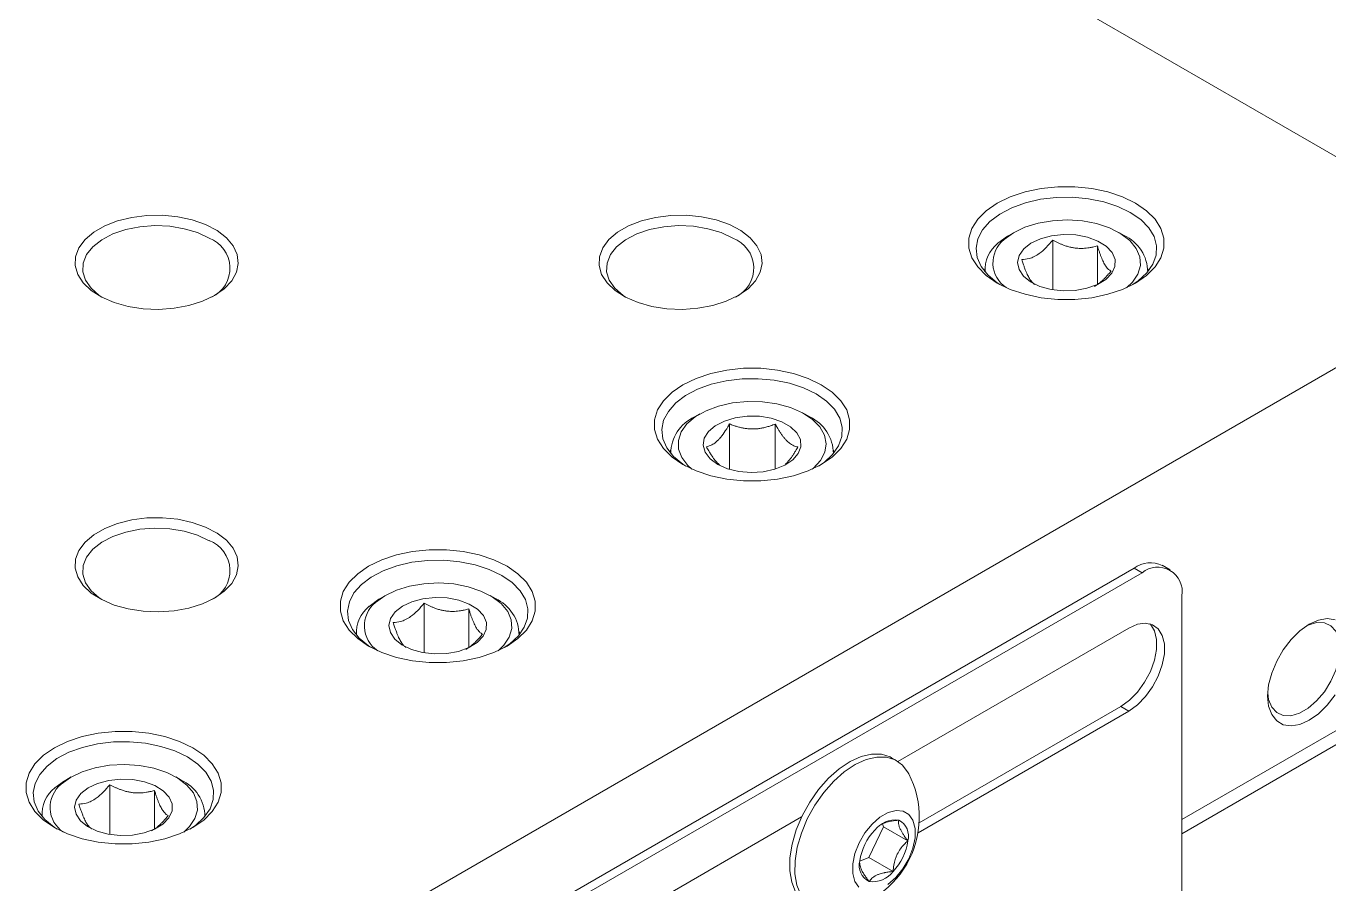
# Model space of a CAD drawing. Header units: millimetres. Extents: x 2 to 278, y 1 to 215.
# Drawn here: x 213.04 to 235.02, y 169.63 to 184.1 of the extents above; entities that cross this region are included whole.
import ezdxf

# ---------------------------------------------------------------- set-up
doc = ezdxf.new("R2010")
doc.units = ezdxf.units.MM

msp = doc.modelspace()

# ---------------------------------------------------------------- linework, layer by layer
at = {"color": 7, "linetype": 'Continuous', "lineweight": 18}
for p, q in [((235.977, 181.414), (217.486, 192.088)), ((229.707, 180.62), (229.619, 180.569)), ((230.36, 179.653), (230.36, 180.491)), ((231.564, 180.569), (231.475, 180.62)), ((231.113, 179.741), (231.113, 180.394)), ((229.216, 180.008), (229.216, 179.958)), ((231.966, 179.958), (231.966, 180.008)), ((235.977, 178.822), (217.486, 168.147)), ((224.404, 177.559), (224.316, 177.508)), ((226.26, 177.508), (226.172, 177.559)), ((224.907, 176.626), (224.907, 177.392)), ((225.678, 176.628), (225.678, 177.389)), ((223.913, 176.946), (223.913, 176.896)), ((226.663, 176.896), (226.663, 176.946)), ((232.343, 174.929), (232.209, 175.006)), ((231.733, 174.959), (221.855, 169.256)), ((231.867, 174.882), (221.989, 169.179)), ((231.733, 174.959), (231.867, 174.882)), ((219.101, 174.497), (219.012, 174.446)), ((219.754, 173.529), (219.754, 174.368)), ((220.957, 174.446), (220.869, 174.497)), ((232.541, 168.958), (232.541, 174.493)), ((220.507, 173.618), (220.507, 174.271)), ((231.642, 173.948), (227.746, 171.699)), ((218.61, 173.885), (218.61, 173.835)), ((221.36, 173.835), (221.36, 173.885)), ((228.106, 170.661), (231.509, 172.626)), ((231.509, 172.626), (231.642, 172.548)), ((235.977, 172.703), (232.541, 170.72)), ((228.087, 170.496), (231.642, 172.548)), ((236.039, 172.499), (232.541, 170.479)), ((227.728, 171.71), (227.64, 171.761)), ((213.797, 171.436), (213.709, 171.385)), ((214.45, 170.468), (214.45, 171.306)), ((215.654, 171.385), (215.565, 171.436)), ((215.203, 170.556), (215.203, 171.209)), ((213.306, 170.823), (213.306, 170.773)), ((216.056, 170.773), (216.056, 170.823)), ((226.123, 170.762), (222.213, 168.505)), ((227.257, 170.078), (227.507, 170.595)), ((227.507, 170.595), (227.485, 170.645)), ((227.507, 170.595), (227.916, 170.359)), ((227.106, 170.015), (227.257, 170.078)), ((227.257, 170.078), (227.665, 169.842))]:
    msp.add_line(p, q, dxfattribs=at)
at = {"color": 7, "linetype": 'Continuous', "lineweight": 18, "flags": 128}
for points in [[(231.759, 179.767), (231.538, 179.66), (231.289, 179.577), (231.019, 179.52), (230.735, 179.491), (230.447, 179.491), (230.164, 179.52), (229.894, 179.577), (229.644, 179.66), (229.424, 179.767), (229.239, 179.894), (229.095, 180.038), (228.997, 180.194), (228.947, 180.358), (228.947, 180.524), (228.997, 180.687), (229.095, 180.843), (229.239, 180.987), (229.424, 181.115), (229.644, 181.221), (229.894, 181.304), (230.164, 181.361), (230.447, 181.39), (230.735, 181.39), (231.019, 181.361), (231.289, 181.304), (231.538, 181.221), (231.759, 181.115), (231.944, 180.987), (232.088, 180.843), (232.186, 180.687), (232.236, 180.524), (232.236, 180.358), (232.186, 180.194), (232.088, 180.038), (231.944, 179.894), (231.759, 179.767)], [(231.669, 180.959), (231.459, 181.06), (231.222, 181.138), (230.964, 181.19), (230.694, 181.215), (230.421, 181.211), (230.153, 181.18), (229.899, 181.121), (229.668, 181.037), (229.466, 180.931), (229.301, 180.805), (229.177, 180.665), (229.098, 180.513), (229.068, 180.357), (229.086, 180.199), (229.153, 180.046), (229.266, 179.903), (229.421, 179.773), (229.47, 179.741)], [(231.712, 179.741), (231.804, 179.804), (231.949, 179.938), (232.051, 180.084), (232.106, 180.238), (232.112, 180.396), (232.069, 180.552), (231.979, 180.701), (231.844, 180.838), (231.669, 180.959)], [(216.214, 179.556), (216.013, 179.459), (215.783, 179.387), (215.533, 179.341), (215.274, 179.323), (215.012, 179.334), (214.76, 179.373), (214.524, 179.439), (214.314, 179.53), (214.138, 179.641), (214.002, 179.77), (213.911, 179.912), (213.867, 180.061), (213.873, 180.212), (213.929, 180.36), (214.032, 180.499), (214.179, 180.624), (214.364, 180.731), (214.581, 180.815), (214.821, 180.875), (215.077, 180.907), (215.339, 180.911), (215.597, 180.886), (215.842, 180.833), (216.066, 180.754), (216.26, 180.653), (216.417, 180.532), (216.531, 180.396), (216.599, 180.25), (216.617, 180.099), (216.586, 179.949), (216.507, 179.805), (216.381, 179.672), (216.214, 179.556)], [(216.125, 180.524), (215.929, 180.617), (215.704, 180.684), (215.461, 180.724), (215.209, 180.735), (214.958, 180.717), (214.719, 180.67), (214.501, 180.596), (214.313, 180.498), (214.164, 180.38), (214.058, 180.248), (214.001, 180.105), (213.994, 179.959), (214.039, 179.816), (214.133, 179.68), (214.272, 179.558), (214.314, 179.53)], [(225.053, 179.556), (224.851, 179.459), (224.622, 179.387), (224.372, 179.341), (224.112, 179.323), (223.851, 179.334), (223.598, 179.373), (223.363, 179.439), (223.153, 179.53), (222.977, 179.641), (222.841, 179.77), (222.749, 179.912), (222.706, 180.061), (222.712, 180.212), (222.768, 180.36), (222.871, 180.499), (223.018, 180.624), (223.203, 180.731), (223.42, 180.815), (223.66, 180.875), (223.916, 180.907), (224.178, 180.911), (224.436, 180.886), (224.681, 180.833), (224.905, 180.754), (225.098, 180.653), (225.255, 180.532), (225.37, 180.396), (225.438, 180.25), (225.456, 180.099), (225.425, 179.949), (225.345, 179.805), (225.22, 179.672), (225.053, 179.556)], [(224.963, 180.524), (224.767, 180.617), (224.543, 180.684), (224.3, 180.724), (224.048, 180.735), (223.797, 180.717), (223.558, 180.67), (223.34, 180.596), (223.152, 180.498), (223.002, 180.38), (222.897, 180.248), (222.84, 180.105), (222.833, 179.959), (222.878, 179.816), (222.972, 179.68), (223.111, 179.558), (223.153, 179.53)], [(231.607, 179.689), (231.706, 179.783), (231.797, 179.919), (231.839, 180.063), (231.829, 180.209), (231.769, 180.351), (231.661, 180.483), (231.509, 180.6), (231.32, 180.696), (231.1, 180.769), (230.86, 180.815), (230.609, 180.832), (230.357, 180.819), (230.114, 180.777), (229.892, 180.708), (229.697, 180.614), (229.54, 180.5), (229.54, 180.5)], [(229.619, 180.569), (229.596, 180.556), (229.435, 180.437)], [(230.145, 179.709), (229.986, 179.786), (229.866, 179.883), (229.791, 179.994), (229.766, 180.113), (229.793, 180.231), (229.87, 180.342), (229.993, 180.438), (230.153, 180.514), (230.341, 180.564), (230.544, 180.586), (230.751, 180.578), (230.947, 180.54), (231.121, 180.475), (231.262, 180.388), (231.361, 180.283), (231.411, 180.167), (231.41, 180.048), (231.357, 179.932), (231.256, 179.828), (231.114, 179.741), (230.938, 179.678), (230.741, 179.641), (230.535, 179.635), (230.332, 179.658), (230.145, 179.709)], [(226.455, 176.705), (226.235, 176.598), (225.986, 176.515), (225.715, 176.459), (225.432, 176.43), (225.144, 176.43), (224.861, 176.459), (224.59, 176.515), (224.341, 176.598), (224.121, 176.705), (223.936, 176.832), (223.792, 176.976), (223.693, 177.132), (223.643, 177.296), (223.643, 177.462), (223.693, 177.626), (223.792, 177.782), (223.936, 177.926), (224.121, 178.053), (224.341, 178.16), (224.59, 178.243), (224.861, 178.3), (225.144, 178.329), (225.432, 178.329), (225.715, 178.3), (225.986, 178.243), (226.235, 178.16), (226.455, 178.053), (226.64, 177.926), (226.784, 177.782), (226.883, 177.626), (226.933, 177.462), (226.933, 177.296), (226.883, 177.132), (226.784, 176.976), (226.64, 176.832), (226.455, 176.705)], [(226.366, 177.898), (226.156, 177.999), (225.918, 178.076), (225.66, 178.129), (225.391, 178.153), (225.117, 178.15), (224.85, 178.118), (224.596, 178.059), (224.365, 177.975), (224.163, 177.869), (223.998, 177.744), (223.874, 177.603), (223.795, 177.452), (223.764, 177.295), (223.783, 177.138), (223.85, 176.985), (223.963, 176.841), (224.118, 176.712), (224.167, 176.679)], [(226.409, 176.679), (226.501, 176.742), (226.646, 176.876), (226.748, 177.022), (226.802, 177.177), (226.809, 177.335), (226.766, 177.49), (226.676, 177.639), (226.541, 177.776), (226.366, 177.898)], [(226.303, 176.628), (226.323, 176.644), (226.443, 176.773), (226.516, 176.912), (226.538, 177.058), (226.509, 177.203), (226.43, 177.342), (226.305, 177.468), (226.137, 177.578), (225.935, 177.666), (225.707, 177.728), (225.461, 177.763), (225.208, 177.769), (224.959, 177.745), (224.723, 177.692), (224.51, 177.613), (224.329, 177.511), (224.187, 177.39), (224.091, 177.255), (224.043, 177.112), (224.046, 176.966), (224.1, 176.823), (224.203, 176.69), (224.273, 176.628)], [(226.102, 177.127), (226.11, 177.007), (226.067, 176.891), (225.974, 176.784), (225.839, 176.694), (225.669, 176.626), (225.475, 176.584), (225.269, 176.572), (225.064, 176.59), (224.874, 176.636), (224.709, 176.709), (224.581, 176.803), (224.497, 176.912), (224.463, 177.03), (224.481, 177.149), (224.549, 177.261), (224.664, 177.361), (224.819, 177.44), (225.002, 177.496), (225.204, 177.523), (225.411, 177.52), (225.61, 177.487), (225.789, 177.427), (225.936, 177.344), (226.043, 177.241), (226.102, 177.127)], [(216.214, 174.453), (216.013, 174.357), (215.783, 174.285), (215.533, 174.238), (215.274, 174.221), (215.012, 174.231), (214.76, 174.27), (214.524, 174.336), (214.314, 174.427), (214.138, 174.539), (214.002, 174.668), (213.911, 174.81), (213.867, 174.959), (213.873, 175.11), (213.929, 175.257), (214.032, 175.396), (214.179, 175.521), (214.364, 175.628), (214.581, 175.713), (214.821, 175.772), (215.077, 175.805), (215.339, 175.808), (215.597, 175.783), (215.842, 175.73), (216.066, 175.652), (216.26, 175.55), (216.417, 175.429), (216.531, 175.293), (216.599, 175.147), (216.617, 174.996), (216.586, 174.846), (216.507, 174.702), (216.381, 174.57), (216.214, 174.453)], [(216.125, 175.422), (215.929, 175.514), (215.704, 175.582), (215.461, 175.622), (215.209, 175.633), (214.958, 175.614), (214.719, 175.567), (214.501, 175.493), (214.313, 175.395), (214.164, 175.278), (214.058, 175.145), (214.001, 175.003), (213.994, 174.857), (214.039, 174.713), (214.133, 174.577), (214.272, 174.456), (214.314, 174.427)], [(221.152, 173.644), (220.932, 173.537), (220.682, 173.454), (220.412, 173.397), (220.129, 173.368), (219.841, 173.368), (219.557, 173.397), (219.287, 173.454), (219.038, 173.537), (218.817, 173.644), (218.632, 173.771), (218.488, 173.915), (218.39, 174.071), (218.34, 174.235), (218.34, 174.401), (218.39, 174.564), (218.488, 174.72), (218.632, 174.864), (218.817, 174.992), (219.038, 175.098), (219.287, 175.181), (219.557, 175.238), (219.841, 175.267), (220.129, 175.267), (220.412, 175.238), (220.682, 175.181), (220.932, 175.098), (221.152, 174.992), (221.337, 174.864), (221.481, 174.72), (221.579, 174.564), (221.629, 174.401), (221.629, 174.235), (221.579, 174.071), (221.481, 173.915), (221.337, 173.771), (221.152, 173.644)], [(221.062, 174.836), (220.853, 174.937), (220.615, 175.015), (220.357, 175.067), (220.087, 175.092), (219.814, 175.088), (219.546, 175.057), (219.293, 174.998), (219.061, 174.914), (218.86, 174.808), (218.694, 174.682), (218.57, 174.541), (218.492, 174.39), (218.461, 174.234), (218.479, 174.076), (218.546, 173.923), (218.659, 173.78), (218.815, 173.65), (218.864, 173.618)], [(221.106, 173.618), (221.197, 173.681), (221.343, 173.815), (221.444, 173.961), (221.499, 174.115), (221.505, 174.273), (221.463, 174.429), (221.372, 174.578), (221.237, 174.715), (221.062, 174.836)], [(221, 173.566), (221.099, 173.66), (221.19, 173.796), (221.232, 173.94), (221.223, 174.086), (221.163, 174.228), (221.055, 174.36), (220.903, 174.477), (220.713, 174.573), (220.494, 174.646), (220.253, 174.692), (220.002, 174.708), (219.75, 174.696), (219.508, 174.654), (219.285, 174.585), (219.091, 174.491), (218.933, 174.377), (218.933, 174.377)], [(219.012, 174.446), (218.99, 174.433), (218.828, 174.314)], [(219.538, 173.586), (219.38, 173.663), (219.259, 173.76), (219.184, 173.871), (219.159, 173.99), (219.186, 174.108), (219.264, 174.219), (219.386, 174.315), (219.546, 174.391), (219.734, 174.441), (219.938, 174.463), (220.144, 174.455), (220.341, 174.417), (220.515, 174.352), (220.655, 174.265), (220.754, 174.16), (220.804, 174.044), (220.803, 173.924), (220.75, 173.809), (220.65, 173.705), (220.507, 173.618), (220.332, 173.555), (220.135, 173.518), (219.928, 173.512), (219.725, 173.535), (219.538, 173.586)], [(231.509, 172.626), (231.654, 172.73), (231.79, 172.869), (231.911, 173.034), (232.008, 173.216), (232.075, 173.405), (232.11, 173.589), (232.11, 173.757), (232.075, 173.901), (232.008, 174.011), (231.999, 174.02)], [(231.642, 172.548), (231.788, 172.653), (231.924, 172.791), (232.044, 172.957), (232.141, 173.139), (232.209, 173.327), (232.244, 173.511), (232.244, 173.68), (232.209, 173.824), (232.141, 173.934), (232.044, 174.004), (231.924, 174.031), (231.788, 174.012), (231.642, 173.948)], [(233.986, 172.798), (234.003, 172.989), (234.055, 173.189), (234.139, 173.391), (234.249, 173.583), (234.382, 173.756), (234.53, 173.901), (234.686, 174.012), (234.842, 174.081), (234.99, 174.107), (235.123, 174.087)], [(233.987, 172.853), (234.003, 172.744), (234.056, 172.615), (234.139, 172.523), (234.249, 172.474), (234.38, 172.47), (234.523, 172.512), (234.67, 172.597), (234.813, 172.72), (234.943, 172.875), (235.053, 173.051), (235.137, 173.239), (235.189, 173.428), (235.207, 173.607), (235.189, 173.766), (235.137, 173.895), (235.053, 173.986), (234.943, 174.035), (234.813, 174.039), (234.67, 173.997), (234.64, 173.983)], [(235.123, 172.823), (234.99, 172.65), (234.842, 172.504), (234.686, 172.394), (234.53, 172.324), (234.382, 172.299), (234.249, 172.318), (234.139, 172.382), (234.055, 172.488), (234.003, 172.629), (233.986, 172.798)], [(215.849, 170.582), (215.628, 170.475), (215.379, 170.392), (215.109, 170.335), (214.825, 170.307), (214.538, 170.307), (214.254, 170.335), (213.984, 170.392), (213.734, 170.475), (213.514, 170.582), (213.329, 170.709), (213.185, 170.853), (213.087, 171.009), (213.037, 171.173), (213.037, 171.339), (213.087, 171.503), (213.185, 171.659), (213.329, 171.803), (213.514, 171.93), (213.734, 172.037), (213.984, 172.12), (214.254, 172.177), (214.538, 172.206), (214.825, 172.206), (215.109, 172.177), (215.379, 172.12), (215.628, 172.037), (215.849, 171.93), (216.034, 171.803), (216.178, 171.659), (216.276, 171.503), (216.326, 171.339), (216.326, 171.173), (216.276, 171.009), (216.178, 170.853), (216.034, 170.709), (215.849, 170.582)], [(215.759, 171.775), (215.549, 171.876), (215.312, 171.953), (215.054, 172.006), (214.784, 172.03), (214.511, 172.027), (214.243, 171.995), (213.99, 171.936), (213.758, 171.852), (213.557, 171.746), (213.391, 171.62), (213.267, 171.48), (213.188, 171.329), (213.158, 171.172), (213.176, 171.015), (213.243, 170.862), (213.356, 170.718), (213.512, 170.589), (213.56, 170.556)], [(215.802, 170.556), (215.894, 170.619), (216.039, 170.753), (216.141, 170.899), (216.196, 171.054), (216.202, 171.212), (216.159, 171.367), (216.069, 171.516), (215.934, 171.653), (215.759, 171.775)], [(227.64, 171.761), (227.617, 171.774), (227.47, 171.821), (227.304, 171.823), (227.126, 171.782), (226.941, 171.698), (226.756, 171.574), (226.576, 171.414), (226.409, 171.224), (226.259, 171.011), (226.132, 170.781)], [(227.93, 171.492), (227.923, 171.505), (227.827, 171.634), (227.704, 171.723), (227.557, 171.77), (227.392, 171.773), (227.214, 171.732), (227.029, 171.647), (226.843, 171.523), (226.664, 171.364), (226.496, 171.174), (226.347, 170.96), (226.219, 170.73)], [(215.697, 170.505), (215.796, 170.599), (215.887, 170.735), (215.929, 170.879), (215.92, 171.025), (215.86, 171.167), (215.751, 171.299), (215.599, 171.415), (215.41, 171.512), (215.19, 171.585), (214.95, 171.63), (214.699, 171.647), (214.447, 171.634), (214.204, 171.592), (213.982, 171.523), (213.787, 171.43), (213.63, 171.316), (213.63, 171.316)], [(213.709, 171.385), (213.686, 171.371), (213.525, 171.253)], [(214.235, 170.525), (214.076, 170.601), (213.956, 170.698), (213.881, 170.81), (213.856, 170.928), (213.883, 171.047), (213.96, 171.157), (214.083, 171.254), (214.243, 171.329), (214.431, 171.379), (214.634, 171.401), (214.841, 171.393), (215.037, 171.355), (215.211, 171.291), (215.352, 171.203), (215.451, 171.098), (215.501, 170.982), (215.5, 170.863), (215.447, 170.747), (215.346, 170.643), (215.204, 170.556), (215.029, 170.493), (214.831, 170.457), (214.625, 170.45), (214.422, 170.473), (214.235, 170.525)], [(227.577, 169.621), (227.711, 169.738), (227.832, 169.887), (227.93, 170.056), (228, 170.235), (228.037, 170.41), (228.037, 170.57), (228.002, 170.705), (227.934, 170.804), (227.836, 170.861), (227.717, 170.873), (227.583, 170.838), (227.445, 170.759), (227.311, 170.642), (227.191, 170.493), (227.092, 170.324)], [(226.132, 170.781), (226.032, 170.542), (225.962, 170.303), (225.926, 170.071), (225.923, 169.855), (225.955, 169.662), (226.02, 169.498), (226.116, 169.369), (226.215, 169.293)], [(226.219, 170.73), (226.119, 170.491), (226.05, 170.252), (226.013, 170.021), (226.011, 169.804), (226.043, 169.611), (226.107, 169.447), (226.203, 169.319), (226.327, 169.229), (226.474, 169.182), (226.593, 169.176)], [(227.092, 170.324), (227.022, 170.145), (226.986, 169.97), (226.985, 169.81), (227.02, 169.675), (227.089, 169.576)]]:
    msp.add_lwpolyline(points, dxfattribs=at)
at = {"color": 7, "linetype": 'Continuous', "lineweight": 18}
for centre, radius, start, end in [((215.937, 180.018), 0.54, 295.3096, 69.628), ((224.775, 180.018), 0.54, 295.3096, 69.628), ((229.853, 180.108), 0.502, 128.6416, 236.4494), ((231.281, 179.948), 0.682, 0.4478, 65.5162), ((229.773, 179.997), 0.556, 127.5707, 184.4473), ((224.589, 176.893), 0.673, 113.9867, 180.0493), ((225.971, 176.883), 0.689, 0.7996, 65.1645), ((215.937, 174.916), 0.54, 295.3096, 69.628), ((232.012, 174.569), 0.479, 65.6929, 125.6176), ((232.13, 174.559), 0.416, 350.786, 129.2033), ((219.247, 173.985), 0.502, 128.6416, 236.4494), ((220.674, 173.825), 0.682, 0.4478, 65.5162), ((219.167, 173.874), 0.556, 127.5707, 184.4473), ((226.523, 170.76), 1.586, 272.5247, 27.4807), ((213.944, 170.923), 0.502, 128.6416, 236.4494), ((215.371, 170.764), 0.682, 0.4478, 65.5162), ((213.863, 170.812), 0.556, 127.5707, 184.4473), ((227.703, 170.279), 0.432, 82.1855, 143.2489), ((227.628, 170.44), 0.299, 344.3678, 63.4549), ((228.031, 169.892), 0.934, 136.2431, 172.0752), ((226.991, 170.488), 0.934, 316.2431, 352.0752), ((227.394, 169.94), 0.299, 164.3678, 243.4549), ((227.32, 170.101), 0.432, 262.1855, 323.2489)]:
    msp.add_arc(centre, radius, start, end, dxfattribs=at)
for points, knots in [([(230.36, 180.491), (230.324, 180.449), (230.252, 180.363), (230.117, 180.244), (229.972, 180.174), (229.879, 180.166), (229.838, 180.163)], [0, 0, 0, 0, 0.21645, 0.4403, 0.751892, 1, 1, 1, 1]), ([(231.113, 180.394), (231.088, 180.387), (231.043, 180.375), (230.963, 180.36), (230.879, 180.351), (230.793, 180.352), (230.724, 180.359), (230.663, 180.37), (230.601, 180.386), (230.545, 180.405), (230.495, 180.425), (230.434, 180.452), (230.39, 180.475), (230.36, 180.491)], [0, 0, 0, 0, 0.1077495, 0.1894872, 0.3273613, 0.4397813, 0.5162774, 0.5934268, 0.6725109, 0.7521804, 0.813776, 0.8755432, 1, 1, 1, 1]), ([(231.344, 179.969), (231.337, 179.973), (231.323, 179.981), (231.294, 180.003), (231.268, 180.033), (231.242, 180.073), (231.225, 180.104), (231.206, 180.142), (231.187, 180.184), (231.169, 180.231), (231.151, 180.28), (231.132, 180.334), (231.12, 180.373), (231.113, 180.394)], [0, 0, 0, 0, 0.107761, 0.189507, 0.38001, 0.439703, 0.516208, 0.593367, 0.67246, 0.752139, 0.829242, 0.906666, 1, 1, 1, 1]), ([(229.838, 180.163), (229.846, 180.138), (229.86, 180.095), (229.881, 180.033), (229.901, 179.981), (229.921, 179.934), (229.939, 179.894), (229.964, 179.846), (229.989, 179.808), (230.014, 179.779), (230.032, 179.762), (230.047, 179.751), (230.055, 179.746), (230.058, 179.744)], [0, 0, 0, 0, 0.113525, 0.1996438, 0.2996715, 0.3812687, 0.4634574, 0.5440549, 0.708497, 0.7924381, 0.8736656, 0.9552308, 1, 1, 1, 1]), ([(231.064, 179.71), (231.088, 179.725), (231.126, 179.748), (231.177, 179.791), (231.219, 179.829), (231.259, 179.87), (231.301, 179.917), (231.329, 179.951), (231.344, 179.969)], [0, 0, 0, 0, 0.2414199, 0.3880041, 0.536883, 0.6809467, 0.8256093, 1, 1, 1, 1]), ([(224.907, 177.392), (224.893, 177.368), (224.87, 177.327), (224.822, 177.25), (224.778, 177.189), (224.734, 177.138), (224.705, 177.108), (224.673, 177.08), (224.642, 177.057), (224.61, 177.039), (224.58, 177.025), (224.549, 177.014), (224.528, 177.01), (224.516, 177.007)], [0, 0, 0, 0, 0.107761, 0.189507, 0.38001, 0.439703, 0.516208, 0.593367, 0.67246, 0.752139, 0.829242, 0.906666, 1, 1, 1, 1]), ([(225.678, 177.389), (225.652, 177.379), (225.606, 177.361), (225.535, 177.339), (225.469, 177.323), (225.403, 177.312), (225.321, 177.304), (225.237, 177.306), (225.154, 177.317), (225.092, 177.33), (225.032, 177.346), (224.97, 177.366), (224.929, 177.383), (224.907, 177.392)], [0, 0, 0, 0, 0.107756, 0.189499, 0.284443, 0.361894, 0.439907, 0.594038, 0.672484, 0.752158, 0.829255, 0.906673, 1, 1, 1, 1]), ([(226.06, 177.002), (226.047, 177.004), (226.024, 177.01), (225.977, 177.028), (225.934, 177.053), (225.891, 177.089), (225.862, 177.117), (225.831, 177.151), (225.8, 177.191), (225.77, 177.234), (225.74, 177.28), (225.71, 177.331), (225.689, 177.368), (225.678, 177.389)], [0, 0, 0, 0, 0.107762, 0.189509, 0.380015, 0.439708, 0.516213, 0.593371, 0.672464, 0.752143, 0.829245, 0.906667, 1, 1, 1, 1]), ([(224.516, 177.007), (224.529, 176.984), (224.552, 176.943), (224.593, 176.876), (224.635, 176.813), (224.678, 176.76), (224.712, 176.724), (224.73, 176.708), (224.738, 176.7)], [0, 0, 0, 0, 0.186318, 0.327656, 0.566065, 0.760459, 0.892734, 1, 1, 1, 1]), ([(225.851, 176.713), (225.858, 176.719), (225.886, 176.745), (225.924, 176.791), (225.966, 176.848), (225.996, 176.894), (226.027, 176.945), (226.048, 176.981), (226.06, 177.002)], [0, 0, 0, 0, 0.0923979, 0.3853267, 0.5348551, 0.6795495, 0.8248457, 1, 1, 1, 1]), ([(219.754, 174.368), (219.718, 174.326), (219.645, 174.24), (219.51, 174.121), (219.365, 174.051), (219.273, 174.043), (219.232, 174.04)], [0, 0, 0, 0, 0.21645, 0.4403, 0.751892, 1, 1, 1, 1]), ([(220.507, 174.271), (220.481, 174.264), (220.436, 174.252), (220.356, 174.237), (220.272, 174.228), (220.187, 174.229), (220.117, 174.236), (220.056, 174.247), (219.995, 174.263), (219.939, 174.282), (219.888, 174.302), (219.827, 174.329), (219.783, 174.352), (219.754, 174.368)], [0, 0, 0, 0, 0.1077495, 0.1894872, 0.3273613, 0.4397813, 0.5162774, 0.5934268, 0.6725109, 0.7521804, 0.813776, 0.8755432, 1, 1, 1, 1]), ([(220.738, 173.846), (220.73, 173.85), (220.716, 173.857), (220.688, 173.88), (220.662, 173.91), (220.635, 173.95), (220.618, 173.981), (220.599, 174.019), (220.581, 174.061), (220.562, 174.107), (220.544, 174.156), (220.526, 174.211), (220.513, 174.25), (220.507, 174.271)], [0, 0, 0, 0, 0.107761, 0.189507, 0.38001, 0.439703, 0.516208, 0.593367, 0.67246, 0.752139, 0.829242, 0.906666, 1, 1, 1, 1]), ([(219.232, 174.04), (219.239, 174.015), (219.253, 173.972), (219.275, 173.91), (219.294, 173.858), (219.314, 173.811), (219.333, 173.771), (219.358, 173.723), (219.383, 173.684), (219.407, 173.656), (219.425, 173.639), (219.44, 173.628), (219.449, 173.623), (219.452, 173.621)], [0, 0, 0, 0, 0.113525, 0.199644, 0.299671, 0.381269, 0.463457, 0.544055, 0.708497, 0.792438, 0.873666, 0.955231, 1, 1, 1, 1]), ([(220.458, 173.587), (220.481, 173.602), (220.519, 173.624), (220.571, 173.668), (220.612, 173.706), (220.653, 173.747), (220.695, 173.794), (220.722, 173.827), (220.738, 173.846)], [0, 0, 0, 0, 0.24142, 0.388004, 0.536883, 0.680947, 0.825609, 1, 1, 1, 1]), ([(214.45, 171.306), (214.414, 171.264), (214.342, 171.178), (214.207, 171.06), (214.062, 170.989), (213.969, 170.982), (213.928, 170.978)], [0, 0, 0, 0, 0.21645, 0.4403, 0.751892, 1, 1, 1, 1]), ([(215.203, 171.209), (215.178, 171.202), (215.133, 171.19), (215.053, 171.175), (214.969, 171.166), (214.884, 171.167), (214.814, 171.174), (214.753, 171.186), (214.692, 171.202), (214.635, 171.22), (214.585, 171.241), (214.524, 171.267), (214.48, 171.291), (214.45, 171.306)], [0, 0, 0, 0, 0.1077495, 0.1894872, 0.3273613, 0.4397813, 0.5162774, 0.5934268, 0.6725109, 0.7521804, 0.813776, 0.8755432, 1, 1, 1, 1]), ([(215.434, 170.784), (215.427, 170.789), (215.413, 170.796), (215.384, 170.819), (215.358, 170.848), (215.332, 170.889), (215.315, 170.919), (215.296, 170.957), (215.277, 171), (215.259, 171.046), (215.241, 171.095), (215.222, 171.149), (215.21, 171.188), (215.203, 171.209)], [0, 0, 0, 0, 0.107761, 0.189507, 0.38001, 0.439703, 0.516208, 0.593367, 0.67246, 0.752139, 0.829242, 0.906666, 1, 1, 1, 1]), ([(213.928, 170.978), (213.936, 170.954), (213.95, 170.91), (213.971, 170.849), (213.991, 170.797), (214.011, 170.749), (214.029, 170.709), (214.054, 170.661), (214.079, 170.623), (214.104, 170.594), (214.122, 170.578), (214.137, 170.566), (214.145, 170.561), (214.148, 170.56)], [0, 0, 0, 0, 0.113525, 0.1996438, 0.2996715, 0.3812687, 0.4634574, 0.5440549, 0.708497, 0.7924381, 0.8736656, 0.9552308, 1, 1, 1, 1]), ([(215.154, 170.526), (215.178, 170.54), (215.216, 170.563), (215.267, 170.606), (215.309, 170.644), (215.349, 170.686), (215.391, 170.732), (215.419, 170.766), (215.434, 170.784)], [0, 0, 0, 0, 0.24142, 0.388004, 0.536883, 0.680947, 0.825609, 1, 1, 1, 1]), ([(227.762, 170.707), (227.721, 170.703), (227.638, 170.694), (227.54, 170.669), (227.482, 170.646), (227.463, 170.633), (227.46, 170.631)], [0, 0, 0, 0, 0.351785, 0.715596, 0.965646, 1, 1, 1, 1]), ([(227.916, 170.359), (227.904, 170.375), (227.88, 170.406), (227.847, 170.453), (227.818, 170.499), (227.796, 170.538), (227.781, 170.571), (227.771, 170.598), (227.763, 170.623), (227.759, 170.645), (227.757, 170.669), (227.758, 170.689), (227.761, 170.702), (227.762, 170.707)], [0, 0, 0, 0, 0.107745, 0.216086, 0.327188, 0.439788, 0.516283, 0.593432, 0.672515, 0.752184, 0.81378, 0.937706, 1, 1, 1, 1]), ([(227.665, 169.842), (227.669, 169.878), (227.678, 169.978), (227.729, 170.144), (227.826, 170.276), (227.894, 170.339), (227.916, 170.359)], [0, 0, 0, 0, 0.180942, 0.506293, 0.843975, 1, 1, 1, 1]), ([(227.103, 169.985), (227.103, 169.979), (227.103, 169.965), (227.108, 169.937), (227.118, 169.904), (227.131, 169.873), (227.146, 169.843), (227.164, 169.812), (227.183, 169.782), (227.208, 169.745), (227.233, 169.709), (227.254, 169.682), (227.261, 169.673)], [0, 0, 0, 0, 0.074082, 0.205309, 0.338307, 0.428659, 0.519783, 0.613192, 0.707292, 0.780047, 0.926421, 1, 1, 1, 1]), ([(227.261, 169.673), (227.264, 169.678), (227.275, 169.692), (227.295, 169.716), (227.325, 169.742), (227.356, 169.763), (227.391, 169.782), (227.426, 169.797), (227.469, 169.811), (227.502, 169.819), (227.543, 169.827), (227.595, 169.836), (227.642, 169.84), (227.665, 169.842)], [0, 0, 0, 0, 0.053852, 0.161882, 0.271577, 0.383399, 0.439843, 0.554825, 0.632946, 0.712331, 0.752208, 0.875679, 1, 1, 1, 1])]:
    msp.add_open_spline(points, degree=3, knots=knots, dxfattribs=at)

doc.saveas('drawing.dxf')
